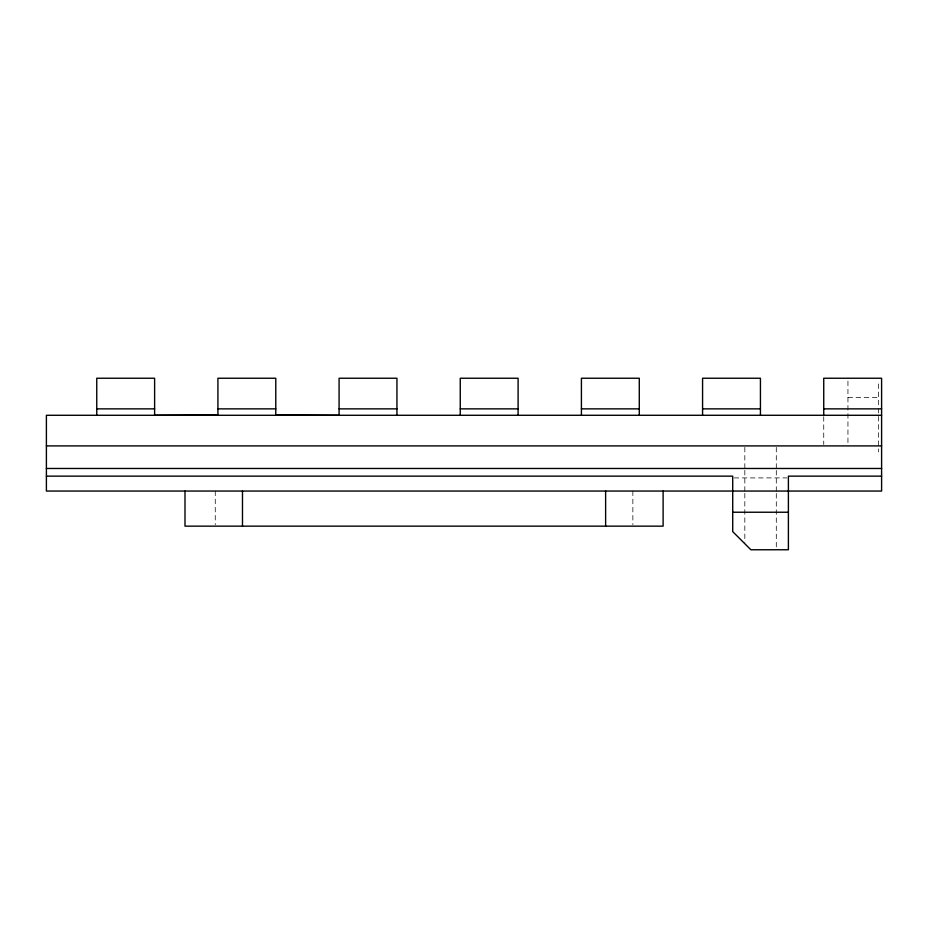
<?xml version="1.0" encoding="UTF-8"?>
<svg xmlns="http://www.w3.org/2000/svg" width="928" height="928" viewBox="0 0 928 928"><rect width="100%" height="100%" fill="white"/><g stroke="black" fill="none" stroke-linecap="round" stroke-linejoin="round"><path stroke-width="0.7" stroke-dasharray="4.64 3.48" d="M847.948 397.486L878.572 397.486M734.141 477.908L786.967 477.908M878.572 383.948L878.572 451.959M847.948 381.118L847.948 444.477M823.739 416.672L823.739 444.512M776.295 447.342L776.295 468.988M776.295 470.426L776.295 492.06M776.295 493.499L776.295 549.759M744.824 447.342L744.824 468.918M744.824 470.357L744.824 491.933M744.824 493.371L744.824 542.265M632.861 491.051L632.861 524.749M215.261 491.051L215.261 524.749"/><path stroke-width="1.39" d="M217.918 414.978L154.616 415.28L154.616 378.241L96.756 378.241L96.756 415.28M96.756 408.865L154.616 408.865M217.918 408.865L275.778 408.865M339.08 408.865L396.94 408.865M460.253 408.865L518.102 408.865M581.415 408.865L639.276 408.865M702.577 408.865L760.438 408.865M823.739 408.865L881.6 408.865M881.6 415.28L46.4 415.28L46.4 491.051L881.6 491.051L881.6 378.241L823.739 378.241L823.739 415.28M46.4 445.904L881.6 445.904M46.4 468.478L881.6 468.478M46.4 476.145L732.714 476.145L732.714 531.605L750.868 549.759L788.394 549.759L788.394 476.145L881.6 476.145M732.714 512.233L788.394 512.233M275.778 414.978L339.08 415.28L339.08 378.241L396.94 378.241L396.94 415.28M760.438 415.28L760.438 378.241L702.577 378.241L702.577 415.28M663.114 491.051L663.114 526.153L184.997 526.153L184.997 491.051M639.276 415.28L639.276 378.241L581.415 378.241L581.415 415.28M605.624 491.051L605.624 526.153M518.102 415.28L518.102 378.241L460.253 378.241L460.253 415.28M275.778 415.28L275.778 378.241L217.918 378.241L217.918 415.28M242.486 491.051L242.486 526.153"/></g></svg>
